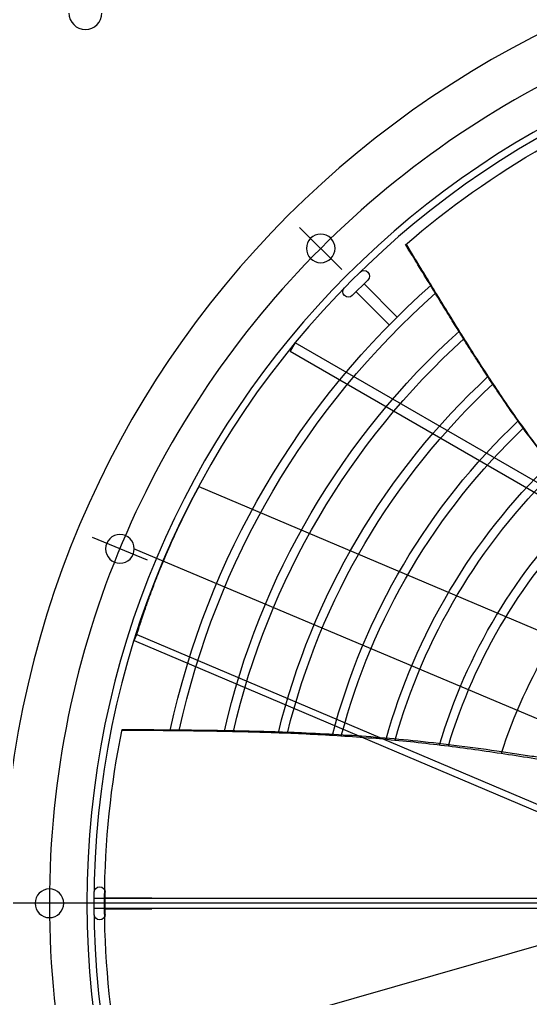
# Model space of a CAD drawing. Header units: millimetres. Extents: x 89450 to 753248, y -530175 to 1209785.
# Drawn here: x 397954.1 to 398185.8, y -104284.6 to -103840.7 of the extents above; entities that cross this region are included whole.
import ezdxf

# ---------------------------------------------------------------- set-up
doc = ezdxf.new("R2010")
doc.units = ezdxf.units.MM
doc.header["$LTSCALE"] = 150
doc.linetypes.add('CENTER', pattern=[50.8, 31.75, -6.35, 6.35, -6.35])
doc.linetypes.add('DIVIDEX2', pattern=[63.5, 25.4, -12.7, 0, -12.7, 0, -12.7])
doc.layers.add('------00 Load Bank', color=3, linetype='Continuous')

# ---------------------------------------------------------------- blocks, each defined once
blk = doc.blocks.new('A$C02650c35')
at = {"color": 0, "linetype": 'CENTER'}
for p, q in [((522.5, 1085), (522.5, 0)), ((809.94, 255.06), (829.03, 235.97)), ((678.06, 166.94), (688.39, 142)), ((522.5, 136), (522.5, 109))]:
    blk.add_line(p, q, dxfattribs=at)
at = {"color": 0, "linetype": 'Continuous'}
for p, q in [((674.7, 410.5), (776.67, 233.89)), ((674.7, 410.5), (776.67, 233.89)), ((520.25, 142.71), (520.25, 406)), ((524.75, 406), (524.75, 142.71)), ((672.1, 406), (772.77, 231.64)), ((672.1, 406), (772.77, 231.64)), ((798.08, 259.85), (805.15, 266.92)), ((808.69, 266.92), (808.71, 266.89)), ((798.11, 256.29), (798.08, 256.31)), ((776.67, 233.89), (772.77, 231.64)), ((776.67, 233.89), (772.77, 231.64)), ((517.5, 147.77), (527.5, 147.77)), ((515, 145.23), (515, 145.27)), ((524.75, 142.71), (520.25, 142.71)), ((530, 145.27), (530, 145.23))]:
    blk.add_line(p, q, dxfattribs=at)
at = {"color": 0, "linetype": 'Continuous', "lineweight": 25}
for p, q in [((711.53, 190.32), (621.08, 403.41)), ((641.65, 160.97), (551.12, 374.25)), ((644.41, 162.14), (553.88, 375.42)), ((447.77, 149.85), (511.58, 372.37)), ((677.46, 174.06), (679.89, 175.09)), ((679.89, 175.09), (679.94, 175.11)), ((641.65, 160.97), (644.41, 162.14))]:
    blk.add_line(p, q, dxfattribs=at)
at = {"color": 0, "linetype": 'DIVIDEX2', "ltscale": 0.5}
blk.add_line((683.42, 160.68), (583.13, 398.64), dxfattribs=at)
at = {"color": 0}
for p, q in [((803.38, 265.15), (788.37, 280.17)), ((799.85, 261.62), (784.83, 276.63)), ((520, 147.77), (520, 169.01)), ((525, 147.77), (525, 169.01))]:
    blk.add_line(p, q, dxfattribs=at)
for centre, radius in [((522.5, 542.5), 441), ((522.5, 542.5), 403), ((522.5, 542.5), 399.8), ((819.48, 245.52), 6.5), ((683.23, 154.47), 6.5), ((683.23, 154.47), 6.5), ((926.25, 138.81), 7.5), ((926.25, 138.81), 7.5), ((522.5, 122.5), 6.5), ((522.5, 122.5), 6.5)]:
    blk.add_circle(centre, radius, dxfattribs=at)
at = {"color": 0, "linetype": 'CENTER'}
blk.add_circle((522.5, 542.5), 420, dxfattribs=at)
blk.add_circle((522.5, 542.5), 420, dxfattribs=at)
at = {"color": 0}
for radius, start, end in [(395, 319.1258, 341.5122), (225.5, 287.5546, 315.3445), (249.5, 286.6173, 315.513), (253.5, 286.465, 315.5604), (273.5, 285.7065, 315.8843), (277.5, 285.5549, 315.9667), (297.5, 284.7958, 316.4472), (301.5, 284.6444, 316.5541), (321.5, 283.8985, 317.1218), (325.5, 283.7524, 317.2394), (345.5, 283.0419, 317.8319), (349.5, 282.9044, 317.9495), (369.5, 282.2436, 318.5201), (373.5, 282.1171, 318.6292), (395, 259.1258, 281.5122)]:
    blk.add_arc((522.5, 542.5), radius, start, end, dxfattribs=at)
at = {"color": 0, "linetype": 'Continuous'}
for centre, start, end in [((806.92, 265.15), 45, 135), ((806.95, 265.12), 315.7211, 45), ((799.85, 258.08), 135, 225), ((799.88, 258.05), 225, 314.2789), ((517.5, 145.27), 90, 180), ((527.5, 145.27), 0, 90), ((517.5, 145.23), 180, 269.2789), ((527.5, 145.23), 270.7211, 0)]:
    blk.add_arc(centre, 2.5, start, end, dxfattribs=at)
at = {"color": 0, "linetype": 'Continuous', "lineweight": 25}
for points, knots in [([(601.07, 155.39), (601.01, 164.47), (600.88, 182.95), (600.44, 210.8), (599.48, 238.93), (597.78, 266.98), (595.06, 294.74), (591.4, 322.22), (587.12, 349.44), (582.41, 376.61), (579.17, 394.71), (577.55, 403.76)], [0.0040453, 0.0040453, 0.0040453, 0.0040453, 0.1120904, 0.224186, 0.3362006, 0.4480891, 0.5598872, 0.6697434, 0.7797254, 0.8898282, 1, 1, 1, 1]), ([(601.33, 155.45), (601.31, 158.8), (601.28, 165.95), (601.2, 176.46), (601.11, 186.56), (601, 195.39), (600.88, 202.95), (600.71, 212.04), (600.42, 223.2), (599.9, 237.85), (599.12, 253.59), (597.97, 270.39), (596.38, 287.85), (594.28, 306.23), (592.21, 321.6), (590.5, 333.36), (589.35, 340.92), (588.27, 347.84), (587.34, 353.69), (586.49, 358.89), (585.65, 364.01), (584.7, 369.76), (583.61, 376.27), (582.41, 383.37), (581.16, 390.79), (580, 397.63), (579.27, 401.97), (578.96, 403.81)], [0.004054, 0.004054, 0.004054, 0.004054, 0.044055, 0.0892389, 0.1294144, 0.1645669, 0.1946506, 0.2196261, 0.2731864, 0.3280385, 0.3947317, 0.4616638, 0.5294155, 0.6044734, 0.683072, 0.7151603, 0.7467466, 0.7747501, 0.7989803, 0.8176563, 0.837837, 0.8611081, 0.8874794, 0.916906, 0.9473172, 0.9775846, 1, 1, 1, 1]), ([(666.21, 400.65), (671.17, 395.64), (681.48, 385.21), (697.7, 369.97), (714.87, 355.07), (732.42, 341.47), (750.13, 328.95), (767.88, 317.26), (785.89, 305.96), (803.78, 295.04), (815.63, 287.81), (821.42, 284.29)], [0, 0, 0, 0, 0.1081379, 0.2251135, 0.3413954, 0.4570616, 0.5657729, 0.6743483, 0.7829008, 0.8914823, 0.994843, 0.994843, 0.994843, 0.994843]), ([(666.21, 400.57), (666.69, 400.07), (668.63, 398.08), (672.04, 394.63), (676.49, 390.17), (681.07, 385.66), (685.52, 381.36), (689.8, 377.3), (693.71, 373.65), (697.33, 370.33), (700.44, 367.53), (703.03, 365.22), (705.46, 363.09), (708.12, 360.79), (711.36, 358.03), (716.9, 353.42), (724.56, 347.31), (734.16, 340.06), (743.55, 333.31), (752.53, 327.13), (759.55, 322.44), (765.04, 318.86), (769.47, 315.99), (774.72, 312.64), (780.84, 308.78), (787.78, 304.47), (795.54, 299.69), (804.09, 294.46), (812.73, 289.19), (818.52, 285.64), (821.18, 284.01)], [0, 0, 0, 0, 0.0105993, 0.042715, 0.074456, 0.1073437, 0.1413731, 0.1694151, 0.1979263, 0.223438, 0.2448649, 0.2622189, 0.2766961, 0.2944954, 0.3162608, 0.341978, 0.4051023, 0.466824, 0.5267457, 0.5825963, 0.6340774, 0.6563171, 0.6830925, 0.7149493, 0.751887, 0.7939052, 0.84012, 0.8912343, 0.9472267, 0.994836, 0.994836, 0.994836, 0.994836]), ([(679.94, 175.11), (680.84, 175.5), (682.65, 176.28), (685.47, 177.53), (688.38, 178.84), (691.37, 180.22), (694.74, 181.81), (698.51, 183.63), (702.73, 185.73), (707.05, 187.94), (710.04, 189.53), (711.53, 190.32)], [0, 0, 0, 0, 0.098219, 0.196459, 0.294698, 0.393098, 0.491499, 0.618442, 0.745384, 0.872692, 1, 1, 1, 1]), ([(641.65, 160.97), (641.66, 160.98), (641.68, 160.98), (641.86, 161.04), (642.14, 161.12), (642.53, 161.25), (643.09, 161.43), (643.87, 161.67), (644.91, 162.01), (646.15, 162.41), (647.59, 162.88), (649.23, 163.42), (650.9, 163.98), (652.56, 164.55), (654.15, 165.1), (655.84, 165.7), (657.91, 166.43), (660.41, 167.34), (663.4, 168.45), (666.6, 169.67), (670.01, 171.01), (673.62, 172.46), (676.18, 173.53), (677.46, 174.06)], [0, 0, 0, 0, 0.038794, 0.077595, 0.116396, 0.155256, 0.194116, 0.245886, 0.297665, 0.349435, 0.401519, 0.453611, 0.505695, 0.544496, 0.583297, 0.622156, 0.661015, 0.717306, 0.773608, 0.829899, 0.886596, 0.943304, 1, 1, 1, 1]), ([(644.41, 162.14), (644.42, 162.15), (644.44, 162.15), (644.62, 162.21), (644.89, 162.29), (645.28, 162.42), (645.84, 162.59), (646.61, 162.83), (647.64, 163.16), (648.87, 163.56), (650.29, 164.02), (651.9, 164.56), (653.7, 165.16), (655.68, 165.84), (657.89, 166.6), (660.31, 167.46), (662.96, 168.43), (665.8, 169.48), (668.64, 170.56), (671.42, 171.64), (674.12, 172.72), (676.93, 173.86), (678.9, 174.68), (679.89, 175.09)], [0, 0, 0, 0, 0.03878, 0.077567, 0.116355, 0.1552, 0.194046, 0.245833, 0.297636, 0.34944, 0.401226, 0.453012, 0.504815, 0.556618, 0.608404, 0.662492, 0.7166, 0.770707, 0.824794, 0.868554, 0.912313, 0.956156, 1, 1, 1, 1])]:
    blk.add_open_spline(points, degree=3, knots=knots, dxfattribs=at)

msp = doc.modelspace()

# ---------------------------------------------------------------- block references
at = {"layer": '------00 Load Bank', "color": 161, "xscale": -1, "rotation": 270}
msp.add_blockref('A$C02650c35', (397845.16, -104763.93), dxfattribs=at)

doc.saveas('drawing.dxf')
